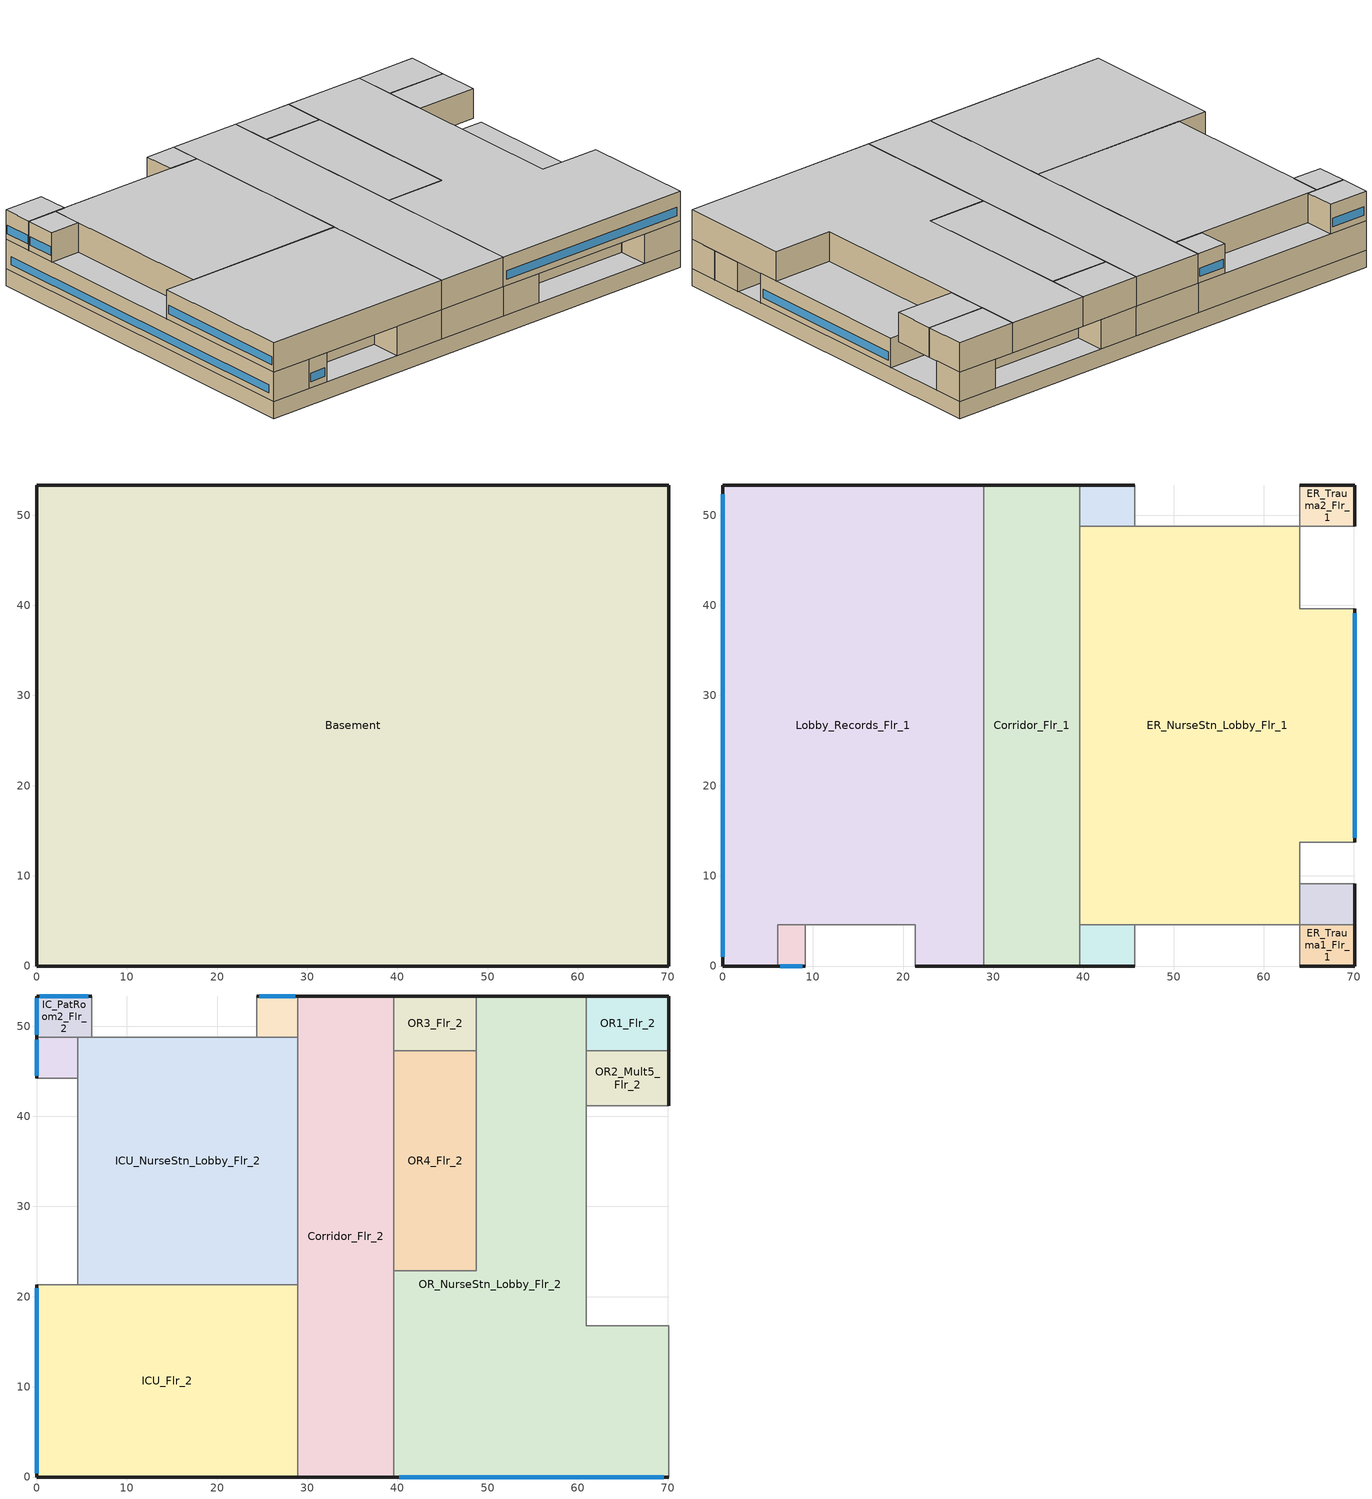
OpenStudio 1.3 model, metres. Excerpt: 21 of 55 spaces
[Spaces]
Basement
 floor ground (ext-slab): 70.1,53.34 70.1,0 0,0 0,53.34 z-2.44
 wall ground (Underground Wall Non-res): 0,53.34 0,0 70.1,0 70.1,53.34 0,53.34 z-2.44:0
 ceiling adiabatic (INT-FLOOR-UNDERSIDE): 70.1,0 70.1,53.34 0,53.34 0,0 z0
ER_Trauma1_Flr_1
 floor adiabatic (INT-FLOOR-TOPSIDE): 70.1,4.57 70.1,0 64.01,0 64.01,4.57 z0
 wall outside (Mass Non-res Ext Wall): 64.01,0 70.1,0 70.1,4.57 z0:4.27
 wall adiabatic (int-walls): 70.1,4.57 64.01,4.57 64.01,0 z0:4.27
 ceiling adiabatic (INT-FLOOR-UNDERSIDE): 70.1,0 70.1,4.57 64.01,4.57 64.01,0 z4.27
ER_Exam3_Mult4_Flr_1
 floor adiabatic (INT-FLOOR-TOPSIDE): 70.1,9.14 70.1,4.57 64.01,4.57 64.01,9.14 z0
 wall outside (Mass Non-res Ext Wall): 70.1,4.57 70.1,9.14 z0:4.27
 wall adiabatic (int-walls): 70.1,9.14 64.01,9.14 64.01,4.57 70.1,4.57 z0:4.27
 ceiling adiabatic (INT-FLOOR-UNDERSIDE): 70.1,4.57 70.1,9.14 64.01,9.14 64.01,4.57 z4.27
ER_Trauma2_Flr_1
 floor adiabatic (INT-FLOOR-TOPSIDE): 70.1,53.34 70.1,48.77 64.01,48.77 64.01,53.34 z0
 wall outside (Mass Non-res Ext Wall): 70.1,48.77 70.1,53.34 64.01,53.34 z0:4.27
 wall adiabatic (int-walls): 64.01,53.34 64.01,48.77 70.1,48.77 z0:4.27
 ceiling adiabatic (INT-FLOOR-UNDERSIDE): 70.1,48.77 70.1,53.34 64.01,53.34 64.01,48.77 z4.27
Corridor_Flr_1
 floor adiabatic (INT-FLOOR-TOPSIDE): 39.62,53.34 39.62,0 28.96,0 28.96,53.34 z0
 wall outside (Mass Non-res Ext Wall): 28.96,0 39.62,0 / 39.62,53.34 28.96,53.34 z0:4.27
 wall to Lobby_Records_Flr_1 (AIR-WALL): 28.96,53.34 28.96,15.24 z0:4.27
 wall to Lobby_Records_Flr_1 (int-walls): 28.96,15.24 28.96,0 z0:4.27
 wall adiabatic (int-walls): 39.62,0 39.62,53.34 z0:4.27
 ceiling adiabatic (INT-FLOOR-UNDERSIDE): 39.62,0 39.62,53.34 28.96,53.34 28.96,0 z4.27
ER_Triage_Mult4_Flr_1
 floor adiabatic (INT-FLOOR-TOPSIDE): 45.72,53.34 45.72,48.77 39.62,48.77 39.62,53.34 z0
 wall outside (Mass Non-res Ext Wall): 45.72,53.34 39.62,53.34 z0:4.27
 wall adiabatic (int-walls): 39.62,53.34 39.62,48.77 45.72,48.77 45.72,53.34 z0:4.27
 ceiling adiabatic (INT-FLOOR-UNDERSIDE): 45.72,48.77 45.72,53.34 39.62,53.34 39.62,48.77 z4.27
Office1_Mult4_Flr_1
 floor adiabatic (INT-FLOOR-TOPSIDE): 9.14,4.57 9.14,0 6.1,0 6.1,4.57 z0
 wall outside (Mass Non-res Ext Wall): 6.1,0 9.14,0 z0:4.27
 wall adiabatic (int-walls): 9.14,0 9.14,4.57 6.1,4.57 6.1,0 z0:4.27
 window (Window Non-res Fixed): 6.41,0 8.84,0 z0.91:2.13
 ceiling adiabatic (INT-FLOOR-UNDERSIDE): 9.14,0 9.14,4.57 6.1,4.57 6.1,0 z4.27
Lobby_Records_Flr_1
 floor adiabatic (INT-FLOOR-TOPSIDE): 28.96,53.34 28.96,0 21.34,0 21.34,4.57 6.1,4.57 6.1,0 0,0 0,53.34 z0
 wall outside (Mass Non-res Ext Wall): 21.34,0 28.96,0 / 28.96,53.34 0,53.34 0,0 6.1,0 z0:4.27
 wall adiabatic (int-walls): 6.1,0 6.1,4.57 21.34,4.57 21.34,0 z0:4.27
 window (Window Non-res Fixed): 0,52.34 0,1 z0.91:2.13
 ceiling adiabatic (INT-FLOOR-UNDERSIDE): 28.96,0 28.96,53.34 0,53.34 0,0 6.1,0 6.1,4.57 21.34,4.57 21.34,0 z4.27
ER_NurseStn_Lobby_Flr_1
 floor adiabatic (INT-FLOOR-TOPSIDE): 64.01,48.77 64.01,39.62 70.1,39.62 70.1,13.72 64.01,13.72 64.01,4.57 39.62,4.57 39.62,48.77 z0
 wall outside (Mass Non-res Ext Wall): 70.1,13.72 70.1,39.62 z0:4.27
 wall adiabatic (int-walls): 70.1,39.62 64.01,39.62 64.01,48.77 39.62,48.77 39.62,4.57 64.01,4.57 64.01,13.72 70.1,13.72 z0:4.27
 window (Window Non-res Fixed): 70.1,14.2 70.1,39.14 z0.91:2.13
 ceiling adiabatic (INT-FLOOR-UNDERSIDE): 64.01,4.57 64.01,13.72 70.1,13.72 70.1,39.62 64.01,39.62 64.01,48.77 39.62,48.77 39.62,4.57 z4.27
ER_Exam1_Mult4_Flr_1
 floor adiabatic (INT-FLOOR-TOPSIDE): 45.72,4.57 45.72,0 39.62,0 39.62,4.57 z0
 wall outside (Mass Non-res Ext Wall): 39.62,0 45.72,0 z0:4.27
 wall adiabatic (int-walls): 45.72,0 45.72,4.57 39.62,4.57 39.62,0 z0:4.27
 ceiling adiabatic (INT-FLOOR-UNDERSIDE): 45.72,0 45.72,4.57 39.62,4.57 39.62,0 z4.27
OR3_Flr_2
 floor adiabatic (INT-FLOOR-TOPSIDE): 48.77,53.34 48.77,47.24 39.62,47.24 39.62,53.34 z4.27
 wall outside (Mass Non-res Ext Wall): 48.77,53.34 39.62,53.34 z4.27:8.54
 wall adiabatic (int-walls): 39.62,53.34 39.62,47.24 48.77,47.24 48.77,53.34 z4.27:8.54
 ceiling adiabatic (INT-FLOOR-UNDERSIDE): 48.77,47.24 48.77,53.34 39.62,53.34 39.62,47.24 z8.54
OR4_Flr_2
 floor adiabatic (INT-FLOOR-TOPSIDE): 48.77,47.24 48.77,22.86 39.62,22.86 39.62,47.24 z4.27
 wall adiabatic (int-walls): 48.77,22.86 48.77,47.24 39.62,47.24 39.62,22.86 48.77,22.86 z4.27:8.54
 ceiling adiabatic (INT-FLOOR-UNDERSIDE): 48.77,22.86 48.77,47.24 39.62,47.24 39.62,22.86 z8.54
IC_PatRoom2_Flr_2
 floor adiabatic (INT-FLOOR-TOPSIDE): 6.1,53.34 6.1,48.77 0,48.77 0,53.34 z4.27
 wall outside (Mass Non-res Ext Wall): 6.1,53.34 0,53.34 0,48.77 z4.27:8.54
 wall adiabatic (int-walls): 0,48.77 6.1,48.77 6.1,53.34 z4.27:8.54
 window (Window Non-res Fixed): 0,53.07 0,49.04 / 5.73,53.34 0.37,53.34 z5.18:6.4
 ceiling adiabatic (INT-FLOOR-UNDERSIDE): 6.1,48.77 6.1,53.34 0,53.34 0,48.77 z8.54
IC_PatRoom1_Mult5_Flr_2
 floor adiabatic (INT-FLOOR-TOPSIDE): 28.96,53.34 28.96,48.77 24.38,48.77 24.38,53.34 z4.27
 wall outside (Mass Non-res Ext Wall): 28.96,53.34 24.38,53.34 z4.27:8.54
 wall adiabatic (int-walls): 24.38,53.34 24.38,48.77 28.96,48.77 28.96,53.34 z4.27:8.54
 window (Window Non-res Fixed): 28.68,53.34 24.66,53.34 z5.18:6.4
 ceiling adiabatic (INT-FLOOR-UNDERSIDE): 28.96,48.77 28.96,53.34 24.38,53.34 24.38,48.77 z8.54
OR_NurseStn_Lobby_Flr_2
 floor adiabatic (INT-FLOOR-TOPSIDE): 60.96,53.34 60.96,16.76 70.1,16.76 70.1,0 39.62,0 39.62,22.86 48.77,22.86 48.77,53.34 z4.27
 wall outside (Mass Non-res Ext Wall): 39.62,0 70.1,0 / 60.96,53.34 48.77,53.34 z4.27:8.54
 wall adiabatic (int-walls): 48.77,53.34 48.77,22.86 39.62,22.86 39.62,0 / 70.1,0 70.1,16.76 60.96,16.76 60.96,53.34 z4.27:8.54
 window (Window Non-res Fixed): 40.2,0 69.53,0 z5.18:6.4
 ceiling adiabatic (INT-FLOOR-UNDERSIDE): 70.1,0 70.1,16.76 60.96,16.76 60.96,53.34 48.77,53.34 48.77,22.86 39.62,22.86 39.62,0 z8.54
ICU_NurseStn_Lobby_Flr_2
 floor adiabatic (INT-FLOOR-TOPSIDE): 28.96,48.77 28.96,21.34 4.57,21.34 4.57,48.77 z4.27
 wall adiabatic (int-walls): 28.96,48.77 4.57,48.77 4.57,21.34 28.96,21.34 28.96,48.77 z4.27:8.54
 ceiling adiabatic (INT-FLOOR-UNDERSIDE): 28.96,21.34 28.96,48.77 4.57,48.77 4.57,21.34 z8.54
Corridor_Flr_2
 floor adiabatic (INT-FLOOR-TOPSIDE): 39.62,53.34 39.62,0 28.96,0 28.96,53.34 z4.27
 wall outside (Mass Non-res Ext Wall): 28.96,0 39.62,0 / 39.62,53.34 28.96,53.34 z4.27:8.54
 wall adiabatic (int-walls): 39.62,0 39.62,53.34 / 28.96,53.34 28.96,0 z4.27:8.54
 ceiling adiabatic (INT-FLOOR-UNDERSIDE): 39.62,0 39.62,53.34 28.96,53.34 28.96,0 z8.54
IC_PatRoom3_Mult6_Flr_2
 floor adiabatic (INT-FLOOR-TOPSIDE): 4.57,48.77 4.57,44.2 0,44.2 0,48.77 z4.27
 wall outside (Mass Non-res Ext Wall): 0,48.77 0,44.2 z4.27:8.54
 wall adiabatic (int-walls): 0,44.2 4.57,44.2 4.57,48.77 0,48.77 z4.27:8.54
 window (Window Non-res Fixed): 0,48.49 0,44.47 z5.18:6.4
 ceiling adiabatic (INT-FLOOR-UNDERSIDE): 4.57,44.2 4.57,48.77 0,48.77 0,44.2 z8.54
ICU_Flr_2
 floor adiabatic (INT-FLOOR-TOPSIDE): 28.96,21.34 28.96,0 0,0 0,21.34 z4.27
 wall outside (Mass Non-res Ext Wall): 0,21.34 0,0 28.96,0 z4.27:8.54
 wall adiabatic (int-walls): 28.96,0 28.96,21.34 0,21.34 z4.27:8.54
 window (Window Non-res Fixed): 0,20.94 0,0.4 z5.18:6.4
 ceiling adiabatic (INT-FLOOR-UNDERSIDE): 28.96,0 28.96,21.34 0,21.34 0,0 z8.54
OR1_Flr_2
 floor adiabatic (INT-FLOOR-TOPSIDE): 70.1,53.34 70.1,47.24 60.96,47.24 60.96,53.34 z4.27
 wall outside (Mass Non-res Ext Wall): 70.1,47.24 70.1,53.34 60.96,53.34 z4.27:8.54
 wall adiabatic (int-walls): 60.96,53.34 60.96,47.24 70.1,47.24 z4.27:8.54
 ceiling adiabatic (INT-FLOOR-UNDERSIDE): 70.1,47.24 70.1,53.34 60.96,53.34 60.96,47.24 z8.54
OR2_Mult5_Flr_2
 floor adiabatic (INT-FLOOR-TOPSIDE): 70.1,47.24 70.1,41.15 60.96,41.15 60.96,47.24 z4.27
 wall outside (Mass Non-res Ext Wall): 70.1,41.15 70.1,47.24 z4.27:8.54
 wall adiabatic (int-walls): 70.1,47.24 60.96,47.24 60.96,41.15 70.1,41.15 z4.27:8.54
 ceiling adiabatic (INT-FLOOR-UNDERSIDE): 70.1,41.15 70.1,47.24 60.96,47.24 60.96,41.15 z8.54
[Site]
USA IL-CHICAGO-OHARE: Latitude {deg}=41.77; Longitude {deg}=-87.75; Time Zone {hr}=-6; Elevation {m}=190; Terrain=City
[SizingPeriod:DesignDay] Barometric Pressure {Pa}=99063; Rain Indicator=0; Snow Indicator=0; Day of Month=21; Daylight Saving Time Indicator=0; Humidity Indicating Type=Wetbulb; Solar Model Indicator=ASHRAEClearSky
Name | Maximum Dry-Bulb Temperature {C} | Daily Dry-Bulb Temperature Range {deltaC} | Humidity Indicating Conditions at Maximum Dry-Bulb {BasedOnField A3} | Wind Speed {m/s} | Wind Direction {deg} | Sky Clearness | Month | Day Type
CHICAGO Ann Htg 99.6% Condns DB | -20.6 | 0 | -20.6 | 4.9 | 270 | 0 | 1 | WinterDesignDay
CHICAGO Ann Clg .4% Condns WB=>MDB | 31.2 | 10.7 | 25.5 | 5.3 | 230 | 1 | 7 | SummerDesignDay
[Building]
Ref Bldg Hospital New2004_v1.3_5.0: North Axis {deg}=0
[Construction]
int-walls: 1/2IN Gypsum, 1/2IN Gypsum
Mass Non-res Ext Wall: 1IN Stucco, 8IN CONCRETE HW, Mass NonRes Wall Insulation, 1/2IN Gypsum
InteriorFurnishings: Std Wood 6inch
INT-FLOOR-UNDERSIDE: CP02 CARPET PAD, MAT-CC05 4 HW CONCRETE
AIR-WALL: MAT-AIR-WALL
INT-FLOOR-TOPSIDE: MAT-CC05 4 HW CONCRETE, CP02 CARPET PAD
Window Non-res Fixed: NonRes Fixed Assembly Window
Underground Wall Non-res: 8IN CONCRETE HW, UGWall NonRes Insulation
ext-slab: HW CONCRETE
[Material] Thermal Absorptance=0.9
Name | Roughness | Thickness {m} | Conductivity {W/m-K} | Density {kg/m3} | Specific Heat {J/kg-K} | Solar Absorptance | Visible Absorptance
1/2IN Gypsum | Smooth | 0.0127 | 0.16 | 784.9 | 830 | 0.92 | 0.92
1IN Stucco | Smooth | 0.0253 | 0.6918 | 1858 | 837 | 0.92 | 0.92
8IN CONCRETE HW | Rough | 0.2032 | 1.311 | 2240 | 836.8 | 0.7 | 0.7
Mass NonRes Wall Insulation | MediumRough | 0.0495495 | 0.049 | 265 | 836.8 | 0.7 | 0.7
Std Wood 6inch | MediumSmooth | 0.15 | 0.12 | 540 | 1210 | 0.7 | 0.7
MAT-CC05 4 HW CONCRETE; HW CONCRETE | Rough | 0.1016 | 1.311 | 2240 | 836.8 | 0.7 | 0.7
UGWall NonRes Insulation | MediumRough | 0.0001 | 0.049 | 265 | 836.8 | 0.7 | 0.7
[Material:NoMass] Thermal Absorptance=0.9; Solar Absorptance=0.7
Name | Roughness | Thermal Resistance {m2-K/W} | Visible Absorptance
CP02 CARPET PAD | VeryRough | 0.2165 | 0.8
MAT-AIR-WALL | Rough | 0.207949
[WindowMaterial:SimpleGlazingSystem]
NonRes Fixed Assembly Window: U-Factor {W/m2-K}=3.23646; Solar Heat Gain Coefficient=0.39
[ThermalZone] Use Ideal Air Loads=No
Name | Multiplier | Thermostat
Corridor_Flr_2 Thermal Zone | 1 | ThermostatSetpoint:DualSetpoint #2
OR3_Flr_2 Thermal Zone | 1 | ThermostatSetpoint:DualSetpoint #4
OR2_Mult5_Flr_2 Thermal Zone | 5 | ThermostatSetpoint:DualSetpoint #8
OR4_Flr_2 Thermal Zone | 1 | ThermostatSetpoint:DualSetpoint #9
IC_PatRoom2_Flr_2 Thermal Zone | 1 | ThermostatSetpoint:DualSetpoint #11
Lobby_Records_Flr_1 Thermal Zone | 1 | ThermostatSetpoint:DualSetpoint #12
Office1_Mult4_Flr_1 Thermal Zone | 4 | ThermostatSetpoint:DualSetpoint #13
IC_PatRoom1_Mult5_Flr_2 Thermal Zone | 5 | ThermostatSetpoint:DualSetpoint #19
ER_Trauma1_Flr_1 Thermal Zone | 1 | ThermostatSetpoint:DualSetpoint #23
ER_Exam3_Mult4_Flr_1 Thermal Zone | 4 | ThermostatSetpoint:DualSetpoint #24
OR_NurseStn_Lobby_Flr_2 Thermal Zone | 1 | ThermostatSetpoint:DualSetpoint #26
ER_Trauma2_Flr_1 Thermal Zone | 1 | ThermostatSetpoint:DualSetpoint #33
Corridor_Flr_1 Thermal Zone | 1 | ThermostatSetpoint:DualSetpoint #34
ICU_NurseStn_Lobby_Flr_2 Thermal Zone | 1 | ThermostatSetpoint:DualSetpoint #38
ER_Triage_Mult4_Flr_1 Thermal Zone | 4 | ThermostatSetpoint:DualSetpoint #39
IC_PatRoom3_Mult6_Flr_2 Thermal Zone | 6 | ThermostatSetpoint:DualSetpoint #40
Basement Thermal Zone | 1 | ThermostatSetpoint:DualSetpoint #41
ER_NurseStn_Lobby_Flr_1 Thermal Zone | 1 | ThermostatSetpoint:DualSetpoint #47
ICU_Flr_2 Thermal Zone | 1 | ThermostatSetpoint:DualSetpoint #52
ER_Exam1_Mult4_Flr_1 Thermal Zone | 4 | ThermostatSetpoint:DualSetpoint #35
OR1_Flr_2 Thermal Zone | 1 | ThermostatSetpoint:DualSetpoint #55
[Sizing:Zone] Zone Cooling Design Supply Air Temperature {C}=14; Zone Heating Design Supply Air Temperature {C}=40; Zone Cooling Design Supply Air Humidity Ratio {kg-H2O/kg-air}=0.0085; Zone Heating Design Supply Air Humidity Ratio {kg-H2O/kg-air}=0.008; Cooling Design Air Flow Method=DesignDay; Heating Design Air Flow Method=DesignDay
PatRoom2_Flr_4 Thermal Zone; Corridor_Flr_2 Thermal Zone; PatRoom7_Mult10_Flr_3 Thermal Zone; OR3_Flr_2 Thermal Zone; Corridor_SE_Flr_4 Thermal Zone; PatRoom8_Flr_4 Thermal Zone; PatRoom1_Mult10_Flr_4 Thermal Zone; OR2_Mult5_Flr_2 Thermal Zone; OR4_Flr_2 Thermal Zone; NurseStn_Lobby_Flr_5 Thermal Zone; IC_PatRoom2_Flr_2 Thermal Zone; Lobby_Records_Flr_1 Thermal Zone; Office1_Mult4_Flr_1 Thermal Zone; NurseStn_Lobby_Flr_4 Thermal Zone; PatRoom4_Flr_3 Thermal Zone; Office1_Flr_5 Thermal Zone; Lab_Flr_4 Thermal Zone; Corridor_NW_Flr_3 Thermal Zone; IC_PatRoom1_Mult5_Flr_2 Thermal Zone; PhysTherapy_Flr_3 Thermal Zone; Corridor_NW_Flr_4 Thermal Zone; PatRoom3_Mult10_Flr_4 Thermal Zone; ER_Trauma1_Flr_1 Thermal Zone; ER_Exam3_Mult4_Flr_1 Thermal Zone; Kitchen_Flr_5 Thermal Zone; OR_NurseStn_Lobby_Flr_2 Thermal Zone; Office3_Flr_5 Thermal Zone; PatRoom5_Mult10_Flr_4 Thermal Zone; PatRoom7_Mult10_Flr_4 Thermal Zone; NurseStn_Lobby_Flr_3 Thermal Zone; Corridor_Flr_5 Thermal Zone; Dining_Flr_5 Thermal Zone; ER_Trauma2_Flr_1 Thermal Zone; Corridor_Flr_1 Thermal Zone; PatRoom2_Flr_3 Thermal Zone; ICU_NurseStn_Lobby_Flr_2 Thermal Zone; ER_Triage_Mult4_Flr_1 Thermal Zone; IC_PatRoom3_Mult6_Flr_2 Thermal Zone; Basement Thermal Zone; Corridor_SE_Flr_3 Thermal Zone; PatRoom3_Mult10_Flr_3 Thermal Zone; PatRoom6_Flr_4 Thermal Zone; PatRoom5_Mult10_Flr_3 Thermal Zone; Office4_Mult6_Flr_5 Thermal Zone; Lab_Flr_3 Thermal Zone; ER_NurseStn_Lobby_Flr_1 Thermal Zone; PatRoom4_Flr_4 Thermal Zone; PatRoom8_Flr_3 Thermal Zone; PatRoom1_Mult10_Flr_3 Thermal Zone; PatRoom6_Flr_3 Thermal Zone; ICU_Flr_2 Thermal Zone; Radiology_Flr_4 Thermal Zone; Office2_Mult5_Flr_5 Thermal Zone; ER_Exam1_Mult4_Flr_1 Thermal Zone; OR1_Flr_2 Thermal Zone
[Space] Part of Total Floor Area=Yes
Name | Thermal Zone
Corridor_Flr_2 | Corridor_Flr_2 Thermal Zone
OR3_Flr_2 | OR3_Flr_2 Thermal Zone
OR2_Mult5_Flr_2 | OR2_Mult5_Flr_2 Thermal Zone
OR4_Flr_2 | OR4_Flr_2 Thermal Zone
IC_PatRoom2_Flr_2 | IC_PatRoom2_Flr_2 Thermal Zone
Lobby_Records_Flr_1 | Lobby_Records_Flr_1 Thermal Zone
Office1_Mult4_Flr_1 | Office1_Mult4_Flr_1 Thermal Zone
IC_PatRoom1_Mult5_Flr_2 | IC_PatRoom1_Mult5_Flr_2 Thermal Zone
ER_Trauma1_Flr_1 | ER_Trauma1_Flr_1 Thermal Zone
ER_Exam3_Mult4_Flr_1 | ER_Exam3_Mult4_Flr_1 Thermal Zone
OR_NurseStn_Lobby_Flr_2 | OR_NurseStn_Lobby_Flr_2 Thermal Zone
ER_Trauma2_Flr_1 | ER_Trauma2_Flr_1 Thermal Zone
Corridor_Flr_1 | Corridor_Flr_1 Thermal Zone
ICU_NurseStn_Lobby_Flr_2 | ICU_NurseStn_Lobby_Flr_2 Thermal Zone
ER_Triage_Mult4_Flr_1 | ER_Triage_Mult4_Flr_1 Thermal Zone
IC_PatRoom3_Mult6_Flr_2 | IC_PatRoom3_Mult6_Flr_2 Thermal Zone
Basement | Basement Thermal Zone
ER_NurseStn_Lobby_Flr_1 | ER_NurseStn_Lobby_Flr_1 Thermal Zone
ICU_Flr_2 | ICU_Flr_2 Thermal Zone
ER_Exam1_Mult4_Flr_1 | ER_Exam1_Mult4_Flr_1 Thermal Zone
OR1_Flr_2 | OR1_Flr_2 Thermal Zone
[ThermostatSetpoint:DualSetpoint]
Name | Heating Setpoint Temperature Schedule | Cooling Setpoint Temperature Schedule
ThermostatSetpoint:DualSetpoint #2; ThermostatSetpoint:DualSetpoint #12; ThermostatSetpoint:DualSetpoint #13; ThermostatSetpoint:DualSetpoint #26; ThermostatSetpoint:DualSetpoint #34; ThermostatSetpoint:DualSetpoint #38; ThermostatSetpoint:DualSetpoint #41; ThermostatSetpoint:DualSetpoint #47 | ADMIN_HTGSETP_SCH | ADMIN_CLGSETP_SCH
ThermostatSetpoint:DualSetpoint #4; ThermostatSetpoint:DualSetpoint #8; ThermostatSetpoint:DualSetpoint #9; ThermostatSetpoint:DualSetpoint #55 | OR_HTGSETP_SCH | OR_CLGSETP_SCH
ThermostatSetpoint:DualSetpoint #11; ThermostatSetpoint:DualSetpoint #19; ThermostatSetpoint:DualSetpoint #23; ThermostatSetpoint:DualSetpoint #24; ThermostatSetpoint:DualSetpoint #33; ThermostatSetpoint:DualSetpoint #35; ThermostatSetpoint:DualSetpoint #39; ThermostatSetpoint:DualSetpoint #40; ThermostatSetpoint:DualSetpoint #52 | CRITICAL_HTGSETP_SCH | CRITICAL_CLGSETP_SCH
[SpaceInfiltration:DesignFlowRate] Schedule=INFIL_QUARTER_ON_SCH; Design Flow Rate Calculation Method=Flow/ExteriorWallArea; Flow per Exterior Surface Area {m3/s-m2}=0.000302; Constant Term Coefficient=1; Temperature Term Coefficient=0; Velocity Term Coefficient=0; Velocity Squared Term Coefficient=0
Name | Space or SpaceType
Corridor_Flr_2_Infiltration | Corridor_Flr_2
OR2_Mult5_Flr_2_Infiltration | OR2_Mult5_Flr_2
Lobby_Records_Flr_1_Infiltration | Lobby_Records_Flr_1
ER_Exam3_Mult4_Flr_1_Infiltration | ER_Exam3_Mult4_Flr_1
ER_NurseStn_Lobby_Flr_1_Infiltration | ER_NurseStn_Lobby_Flr_1
ICU_Flr_2_Infiltration | ICU_Flr_2
Corridor_Flr_1_Infiltration | Corridor_Flr_1
OR3_Flr_2_Infiltration | OR3_Flr_2
IC_PatRoom1_Mult5_Flr_2_Infiltration | IC_PatRoom1_Mult5_Flr_2
ER_Exam1_Mult4_Flr_1_Infiltration | ER_Exam1_Mult4_Flr_1
IC_PatRoom2_Flr_2_Infiltration | IC_PatRoom2_Flr_2
OR_NurseStn_Lobby_Flr_2_Infiltration | OR_NurseStn_Lobby_Flr_2
Office1_Mult4_Flr_1_Infiltration | Office1_Mult4_Flr_1
ER_Trauma2_Flr_1_Infiltration | ER_Trauma2_Flr_1
ER_Trauma1_Flr_1_Infiltration | ER_Trauma1_Flr_1
IC_PatRoom3_Mult6_Flr_2_Infiltration | IC_PatRoom3_Mult6_Flr_2
OR1_Flr_2_Infiltration | OR1_Flr_2
ER_Triage_Mult4_Flr_1_Infiltration | ER_Triage_Mult4_Flr_1
[Lights:Definition] Design Level Calculation Method=Watts/Area; Fraction Radiant=0.7; Fraction Visible=0.2; Return Air Fraction=0; Return Air Fraction Calculated from Plenum Temperature=No
Name | Watts per Space Floor Area {W/m2}
Lobby_Records_Flr_1_Lights Definition | 15.82
Office1_Mult4_Flr_1_Lights Definition; Basement_Lights Definition | 11.84
IC_PatRoom2_Flr_2_Lights Definition; IC_PatRoom3_Mult6_Flr_2_Lights Definition; ICU_Flr_2_Lights Definition; IC_PatRoom1_Mult5_Flr_2_Lights Definition | 8.61
ICU_NurseStn_Lobby_Flr_2_Lights Definition; ER_NurseStn_Lobby_Flr_1_Lights Definition | 12.05
ER_Triage_Mult4_Flr_1_Lights Definition; ER_Exam1_Mult4_Flr_1_Lights Definition; ER_Trauma2_Flr_1_Lights Definition; ER_Exam3_Mult4_Flr_1_Lights Definition; ER_Trauma1_Flr_1_Lights Definition | 29.05
OR_NurseStn_Lobby_Flr_2_Lights Definition | 12.7
Corridor_Flr_1_Lights Definition; Corridor_Flr_2_Lights Definition | 10.76
OR4_Flr_2_Lights Definition; OR1_Flr_2_Lights Definition; OR2_Mult5_Flr_2_Lights Definition; OR3_Flr_2_Lights Definition | 23.67
[Lights] Fraction Replaceable=1
Name | Lights Definition | Space or SpaceType | Schedule
Lobby_Records_Flr_1_Lights | Lobby_Records_Flr_1_Lights Definition | Lobby_Records_Flr_1 | ADMIN_LIGHT_SCH
Office1_Mult4_Flr_1_Lights | Office1_Mult4_Flr_1_Lights Definition | Office1_Mult4_Flr_1 | ADMIN_LIGHT_SCH
IC_PatRoom2_Flr_2_Lights | IC_PatRoom2_Flr_2_Lights Definition | IC_PatRoom2_Flr_2 | CRITICAL_LIGHT_SCH
ICU_NurseStn_Lobby_Flr_2_Lights | ICU_NurseStn_Lobby_Flr_2_Lights Definition | ICU_NurseStn_Lobby_Flr_2 | ADMIN_LIGHT_SCH
IC_PatRoom3_Mult6_Flr_2_Lights | IC_PatRoom3_Mult6_Flr_2_Lights Definition | IC_PatRoom3_Mult6_Flr_2 | CRITICAL_LIGHT_SCH
ER_NurseStn_Lobby_Flr_1_Lights | ER_NurseStn_Lobby_Flr_1_Lights Definition | ER_NurseStn_Lobby_Flr_1 | ADMIN_LIGHT_SCH
ER_Triage_Mult4_Flr_1_Lights | ER_Triage_Mult4_Flr_1_Lights Definition | ER_Triage_Mult4_Flr_1 | CRITICAL_LIGHT_SCH
Basement_Lights | Basement_Lights Definition | Basement | ADMIN_LIGHT_SCH
ER_Exam1_Mult4_Flr_1_Lights | ER_Exam1_Mult4_Flr_1_Lights Definition | ER_Exam1_Mult4_Flr_1 | CRITICAL_LIGHT_SCH
OR_NurseStn_Lobby_Flr_2_Lights | OR_NurseStn_Lobby_Flr_2_Lights Definition | OR_NurseStn_Lobby_Flr_2 | ADMIN_LIGHT_SCH
ER_Trauma2_Flr_1_Lights | ER_Trauma2_Flr_1_Lights Definition | ER_Trauma2_Flr_1 | CRITICAL_LIGHT_SCH
Corridor_Flr_1_Lights | Corridor_Flr_1_Lights Definition | Corridor_Flr_1 | ADMIN_LIGHT_SCH
Corridor_Flr_2_Lights | Corridor_Flr_2_Lights Definition | Corridor_Flr_2 | ADMIN_LIGHT_SCH
ER_Exam3_Mult4_Flr_1_Lights | ER_Exam3_Mult4_Flr_1_Lights Definition | ER_Exam3_Mult4_Flr_1 | CRITICAL_LIGHT_SCH
OR4_Flr_2_Lights | OR4_Flr_2_Lights Definition | OR4_Flr_2 | CRITICAL_LIGHT_SCH
ICU_Flr_2_Lights | ICU_Flr_2_Lights Definition | ICU_Flr_2 | CRITICAL_LIGHT_SCH
OR1_Flr_2_Lights | OR1_Flr_2_Lights Definition | OR1_Flr_2 | CRITICAL_LIGHT_SCH
OR2_Mult5_Flr_2_Lights | OR2_Mult5_Flr_2_Lights Definition | OR2_Mult5_Flr_2 | CRITICAL_LIGHT_SCH
ER_Trauma1_Flr_1_Lights | ER_Trauma1_Flr_1_Lights Definition | ER_Trauma1_Flr_1 | CRITICAL_LIGHT_SCH
OR3_Flr_2_Lights | OR3_Flr_2_Lights Definition | OR3_Flr_2 | CRITICAL_LIGHT_SCH
IC_PatRoom1_Mult5_Flr_2_Lights | IC_PatRoom1_Mult5_Flr_2_Lights Definition | IC_PatRoom1_Mult5_Flr_2 | CRITICAL_LIGHT_SCH
[InternalMass:Definition] Construction=InteriorFurnishings; Design Level Calculation Method=SurfaceArea
Name | Surface Area {m2}
Corridor_Flr_2 Internal Mass Definition; Corridor_Flr_1 Internal Mass Definition | 1138.06
ER_Trauma2_Flr_1 Internal Mass Definition; ER_Exam1_Mult4_Flr_1 Internal Mass Definition; IC_PatRoom2_Flr_2 Internal Mass Definition; ER_Exam3_Mult4_Flr_1 Internal Mass Definition; ER_Trauma1_Flr_1 Internal Mass Definition; ER_Triage_Mult4_Flr_1 Internal Mass Definition | 55.7418
ICU_NurseStn_Lobby_Flr_2 Internal Mass Definition | 1337.54
Office1_Mult4_Flr_1 Internal Mass Definition | 27.8709
OR1_Flr_2 Internal Mass Definition; OR2_Mult5_Flr_2 Internal Mass Definition; OR3_Flr_2 Internal Mass Definition | 111.4836
ICU_Flr_2 Internal Mass Definition | 1235.93
OR4_Flr_2 Internal Mass Definition | 445.9346
Lobby_Records_Flr_1 Internal Mass Definition | 2949.62
OR_NurseStn_Lobby_Flr_2 Internal Mass Definition | 2025.29
IC_PatRoom1_Mult5_Flr_2 Internal Mass Definition; IC_PatRoom3_Mult6_Flr_2 Internal Mass Definition | 41.8064
Basement Internal Mass Definition | 7478.69
ER_NurseStn_Lobby_Flr_1 Internal Mass Definition | 2471.22
[InternalMass]
Name | Internal Mass Definition | Space or SpaceType
Corridor_Flr_2 Internal Mass | Corridor_Flr_2 Internal Mass Definition | Corridor_Flr_2
ER_Trauma2_Flr_1 Internal Mass | ER_Trauma2_Flr_1 Internal Mass Definition | ER_Trauma2_Flr_1
ICU_NurseStn_Lobby_Flr_2 Internal Mass | ICU_NurseStn_Lobby_Flr_2 Internal Mass Definition | ICU_NurseStn_Lobby_Flr_2
Office1_Mult4_Flr_1 Internal Mass | Office1_Mult4_Flr_1 Internal Mass Definition | Office1_Mult4_Flr_1
OR1_Flr_2 Internal Mass | OR1_Flr_2 Internal Mass Definition | OR1_Flr_2
ICU_Flr_2 Internal Mass | ICU_Flr_2 Internal Mass Definition | ICU_Flr_2
ER_Exam1_Mult4_Flr_1 Internal Mass | ER_Exam1_Mult4_Flr_1 Internal Mass Definition | ER_Exam1_Mult4_Flr_1
OR2_Mult5_Flr_2 Internal Mass | OR2_Mult5_Flr_2 Internal Mass Definition | OR2_Mult5_Flr_2
OR4_Flr_2 Internal Mass | OR4_Flr_2 Internal Mass Definition | OR4_Flr_2
IC_PatRoom2_Flr_2 Internal Mass | IC_PatRoom2_Flr_2 Internal Mass Definition | IC_PatRoom2_Flr_2
OR3_Flr_2 Internal Mass | OR3_Flr_2 Internal Mass Definition | OR3_Flr_2
Lobby_Records_Flr_1 Internal Mass | Lobby_Records_Flr_1 Internal Mass Definition | Lobby_Records_Flr_1
OR_NurseStn_Lobby_Flr_2 Internal Mass | OR_NurseStn_Lobby_Flr_2 Internal Mass Definition | OR_NurseStn_Lobby_Flr_2
IC_PatRoom1_Mult5_Flr_2 Internal Mass | IC_PatRoom1_Mult5_Flr_2 Internal Mass Definition | IC_PatRoom1_Mult5_Flr_2
ER_Exam3_Mult4_Flr_1 Internal Mass | ER_Exam3_Mult4_Flr_1 Internal Mass Definition | ER_Exam3_Mult4_Flr_1
Basement Internal Mass | Basement Internal Mass Definition | Basement
Corridor_Flr_1 Internal Mass | Corridor_Flr_1 Internal Mass Definition | Corridor_Flr_1
ER_Trauma1_Flr_1 Internal Mass | ER_Trauma1_Flr_1 Internal Mass Definition | ER_Trauma1_Flr_1
ER_NurseStn_Lobby_Flr_1 Internal Mass | ER_NurseStn_Lobby_Flr_1 Internal Mass Definition | ER_NurseStn_Lobby_Flr_1
IC_PatRoom3_Mult6_Flr_2 Internal Mass | IC_PatRoom3_Mult6_Flr_2 Internal Mass Definition | IC_PatRoom3_Mult6_Flr_2
ER_Triage_Mult4_Flr_1 Internal Mass | ER_Triage_Mult4_Flr_1 Internal Mass Definition | ER_Triage_Mult4_Flr_1
[People:Definition] Number of People Calculation Method=Area/Person; Fraction Radiant=0.3; Enable ASHRAE 55 Comfort Warnings=No; Mean Radiant Temperature Calculation Type=ZoneAveraged; Thermal Comfort Model Type 1=FANGER
Name | Space Floor Area per Person {m2/person}
Office1_Mult4_Flr_1 People Definition | 13.2802
Basement People Definition | 37.1747
ICU_NurseStn_Lobby_Flr_2 People Definition; Lobby_Records_Flr_1 People Definition; OR_NurseStn_Lobby_Flr_2 People Definition; ER_NurseStn_Lobby_Flr_1 People Definition | 69.9301
Corridor_Flr_1 People Definition; Corridor_Flr_2 People Definition | 92.5926
ER_Exam1_Mult4_Flr_1 People Definition; ER_Exam3_Mult4_Flr_1 People Definition; ER_Triage_Mult4_Flr_1 People Definition; ER_Trauma2_Flr_1 People Definition; ER_Trauma1_Flr_1 People Definition | 4.6512
ICU_Flr_2 People Definition; OR4_Flr_2 People Definition; OR2_Mult5_Flr_2 People Definition; IC_PatRoom2_Flr_2 People Definition; IC_PatRoom1_Mult5_Flr_2 People Definition; OR3_Flr_2 People Definition; OR1_Flr_2 People Definition; IC_PatRoom3_Mult6_Flr_2 People Definition | 18.5874
[People] Activity Level Schedule=ACTIVITY_SCH; Work Efficiency Schedule=WORK_EFF_SCH; Clothing Insulation Schedule=CLOTHING_SCH; Air Velocity Schedule=AIR_VELO_SCH
Name | People Definition | Space or SpaceType | Number of People Schedule
Office1_Mult4_Flr_1 People | Office1_Mult4_Flr_1 People Definition | Office1_Mult4_Flr_1 | ADMIN_OCC_SCH
Basement People | Basement People Definition | Basement | ADMIN_OCC_SCH
ICU_NurseStn_Lobby_Flr_2 People | ICU_NurseStn_Lobby_Flr_2 People Definition | ICU_NurseStn_Lobby_Flr_2 | ADMIN_OCC_SCH
Corridor_Flr_1 People | Corridor_Flr_1 People Definition | Corridor_Flr_1 | ADMIN_OCC_SCH
ER_Exam1_Mult4_Flr_1 People | ER_Exam1_Mult4_Flr_1 People Definition | ER_Exam1_Mult4_Flr_1 | CRITICAL_OCC_SCH
ICU_Flr_2 People | ICU_Flr_2 People Definition | ICU_Flr_2 | CRITICAL_OCC_SCH
OR4_Flr_2 People | OR4_Flr_2 People Definition | OR4_Flr_2 | CRITICAL_OCC_SCH
Lobby_Records_Flr_1 People | Lobby_Records_Flr_1 People Definition | Lobby_Records_Flr_1 | ADMIN_OCC_SCH
OR2_Mult5_Flr_2 People | OR2_Mult5_Flr_2 People Definition | OR2_Mult5_Flr_2 | CRITICAL_OCC_SCH
IC_PatRoom2_Flr_2 People | IC_PatRoom2_Flr_2 People Definition | IC_PatRoom2_Flr_2 | CRITICAL_OCC_SCH
ER_Exam3_Mult4_Flr_1 People | ER_Exam3_Mult4_Flr_1 People Definition | ER_Exam3_Mult4_Flr_1 | CRITICAL_OCC_SCH
ER_Triage_Mult4_Flr_1 People | ER_Triage_Mult4_Flr_1 People Definition | ER_Triage_Mult4_Flr_1 | CRITICAL_OCC_SCH
IC_PatRoom1_Mult5_Flr_2 People | IC_PatRoom1_Mult5_Flr_2 People Definition | IC_PatRoom1_Mult5_Flr_2 | CRITICAL_OCC_SCH
OR3_Flr_2 People | OR3_Flr_2 People Definition | OR3_Flr_2 | CRITICAL_OCC_SCH
Corridor_Flr_2 People | Corridor_Flr_2 People Definition | Corridor_Flr_2 | ADMIN_OCC_SCH
OR1_Flr_2 People | OR1_Flr_2 People Definition | OR1_Flr_2 | CRITICAL_OCC_SCH
ER_Trauma2_Flr_1 People | ER_Trauma2_Flr_1 People Definition | ER_Trauma2_Flr_1 | CRITICAL_OCC_SCH
ER_Trauma1_Flr_1 People | ER_Trauma1_Flr_1 People Definition | ER_Trauma1_Flr_1 | CRITICAL_OCC_SCH
IC_PatRoom3_Mult6_Flr_2 People | IC_PatRoom3_Mult6_Flr_2 People Definition | IC_PatRoom3_Mult6_Flr_2 | CRITICAL_OCC_SCH
OR_NurseStn_Lobby_Flr_2 People | OR_NurseStn_Lobby_Flr_2 People Definition | OR_NurseStn_Lobby_Flr_2 | ADMIN_OCC_SCH
ER_NurseStn_Lobby_Flr_1 People | ER_NurseStn_Lobby_Flr_1 People Definition | ER_NurseStn_Lobby_Flr_1 | ADMIN_OCC_SCH
[ElectricEquipment:Definition] Design Level Calculation Method=Watts/Area; Fraction Latent=0; Fraction Radiant=0.5; Fraction Lost=0
Name | Watts per Space Floor Area {W/m2}
ER_Exam1_Mult4_Flr_1_MiscPlug_Equip Definition; ER_Exam3_Mult4_Flr_1_MiscPlug_Equip Definition | 16.04
Lobby_Records_Flr_1_MiscPlug_Equip Definition | 1.08
IC_PatRoom3_Mult6_Flr_2_MiscPlug_Equip Definition; ICU_Flr_2_MiscPlug_Equip Definition; IC_PatRoom2_Flr_2_MiscPlug_Equip Definition; IC_PatRoom1_Mult5_Flr_2_MiscPlug_Equip Definition | 32.28
OR2_Mult5_Flr_2_MiscPlug_Equip Definition; OR3_Flr_2_MiscPlug_Equip Definition; ER_Trauma2_Flr_1_MiscPlug_Equip Definition; OR1_Flr_2_MiscPlug_Equip Definition; OR4_Flr_2_MiscPlug_Equip Definition; ER_Trauma1_Flr_1_MiscPlug_Equip Definition | 43.04
Basement_MiscPlug_Equip Definition | 8.07
ER_Triage_Mult4_Flr_1_MiscPlug_Equip Definition | 29.05
ER_NurseStn_Lobby_Flr_1_MiscPlug_Equip Definition | 14.63
ICU_NurseStn_Lobby_Flr_2_MiscPlug_Equip Definition | 21.52
Office1_Mult4_Flr_1_MiscPlug_Equip Definition | 10.76
OR_NurseStn_Lobby_Flr_2_MiscPlug_Equip Definition | 11.19
[ElectricEquipment]
Name | Electric Equipment Definition | Space or SpaceType | Schedule
ER_Exam1_Mult4_Flr_1_MiscPlug_Equip | ER_Exam1_Mult4_Flr_1_MiscPlug_Equip Definition | ER_Exam1_Mult4_Flr_1 | CRITICAL_EQUIP_SCH
Lobby_Records_Flr_1_MiscPlug_Equip | Lobby_Records_Flr_1_MiscPlug_Equip Definition | Lobby_Records_Flr_1 | ADMIN_EQUIP_SCH
IC_PatRoom3_Mult6_Flr_2_MiscPlug_Equip | IC_PatRoom3_Mult6_Flr_2_MiscPlug_Equip Definition | IC_PatRoom3_Mult6_Flr_2 | CRITICAL_EQUIP_SCH
OR2_Mult5_Flr_2_MiscPlug_Equip | OR2_Mult5_Flr_2_MiscPlug_Equip Definition | OR2_Mult5_Flr_2 | CRITICAL_EQUIP_SCH
ICU_Flr_2_MiscPlug_Equip | ICU_Flr_2_MiscPlug_Equip Definition | ICU_Flr_2 | CRITICAL_EQUIP_SCH
OR3_Flr_2_MiscPlug_Equip | OR3_Flr_2_MiscPlug_Equip Definition | OR3_Flr_2 | CRITICAL_EQUIP_SCH
ER_Exam3_Mult4_Flr_1_MiscPlug_Equip | ER_Exam3_Mult4_Flr_1_MiscPlug_Equip Definition | ER_Exam3_Mult4_Flr_1 | CRITICAL_EQUIP_SCH
Basement_MiscPlug_Equip | Basement_MiscPlug_Equip Definition | Basement | ADMIN_EQUIP_SCH
ER_Triage_Mult4_Flr_1_MiscPlug_Equip | ER_Triage_Mult4_Flr_1_MiscPlug_Equip Definition | ER_Triage_Mult4_Flr_1 | CRITICAL_EQUIP_SCH
ER_NurseStn_Lobby_Flr_1_MiscPlug_Equip | ER_NurseStn_Lobby_Flr_1_MiscPlug_Equip Definition | ER_NurseStn_Lobby_Flr_1 | ADMIN_EQUIP_SCH
ER_Trauma2_Flr_1_MiscPlug_Equip | ER_Trauma2_Flr_1_MiscPlug_Equip Definition | ER_Trauma2_Flr_1 | CRITICAL_EQUIP_SCH
OR1_Flr_2_MiscPlug_Equip | OR1_Flr_2_MiscPlug_Equip Definition | OR1_Flr_2 | CRITICAL_EQUIP_SCH
ICU_NurseStn_Lobby_Flr_2_MiscPlug_Equip | ICU_NurseStn_Lobby_Flr_2_MiscPlug_Equip Definition | ICU_NurseStn_Lobby_Flr_2 | ADMIN_EQUIP_SCH
IC_PatRoom2_Flr_2_MiscPlug_Equip | IC_PatRoom2_Flr_2_MiscPlug_Equip Definition | IC_PatRoom2_Flr_2 | CRITICAL_EQUIP_SCH
Office1_Mult4_Flr_1_MiscPlug_Equip | Office1_Mult4_Flr_1_MiscPlug_Equip Definition | Office1_Mult4_Flr_1 | ADMIN_EQUIP_SCH
OR4_Flr_2_MiscPlug_Equip | OR4_Flr_2_MiscPlug_Equip Definition | OR4_Flr_2 | CRITICAL_EQUIP_SCH
IC_PatRoom1_Mult5_Flr_2_MiscPlug_Equip | IC_PatRoom1_Mult5_Flr_2_MiscPlug_Equip Definition | IC_PatRoom1_Mult5_Flr_2 | CRITICAL_EQUIP_SCH
OR_NurseStn_Lobby_Flr_2_MiscPlug_Equip | OR_NurseStn_Lobby_Flr_2_MiscPlug_Equip Definition | OR_NurseStn_Lobby_Flr_2 | ADMIN_EQUIP_SCH
ER_Trauma1_Flr_1_MiscPlug_Equip | ER_Trauma1_Flr_1_MiscPlug_Equip Definition | ER_Trauma1_Flr_1 | CRITICAL_EQUIP_SCH
[Schedule:Compact]
CRITICAL_HTGSETP_SCH: Through: 12/31, For: ALLDays, Until: 24:00, 21.1
CRITICAL_CLGSETP_SCH: Through: 12/31, For: AllDays, Until: 24:00, 22.2
ADMIN_HTGSETP_SCH: Through: 12/31, For: Weekdays, Until: 05:00, 18.3, Until: 18:00, 21.1, Until: 24:00, 18.3, For: SummerDesignDay, Until: 05:00, 18.3, Until: 18:00, 21.1, Until: 24:00, 18.3, For: WinterDesignDay, Until: 07:00, 18.3, Until: 15:00, 21.1, Until: 24:00, 18.3, For: Saturdays, Until: 07:00, 18.3, Until: 15:00, 21.1, Until: 24:00, 18.3, For: AllOtherDays, Until: 24:00, 18.3
ADMIN_CLGSETP_SCH: Through: 12/31, For: Weekdays, Until: 05:00, 25, Until: 18:00, 22.2, Until: 24:00, 25, For: SummerDesignDay, Until: 05:00, 25, Until: 18:00, 22.2, Until: 24:00, 25, For: WinterDesignDay, Until: 07:00, 25, Until: 15:00, 22.2, Until: 24:00, 25, For: Saturdays, Until: 07:00, 25, Until: 15:00, 22.2, Until: 24:00, 25, For: AllOtherDays, Until: 24:00, 25
INFIL_QUARTER_ON_SCH: Through: 12/31, For: Weekdays, Until: 24:00, 0.25, For: Saturday, Until: 24:00, 0.25, For: SummerDesignDay WinterDesignDay, Until: 24:00, 1, For: AllOtherDays, Until: 24:00, 0.25
OR_HTGSETP_SCH: Through: 12/31, For: AllDays, Until: 24:00, 18.3
OR_CLGSETP_SCH: Through: 12/31, For: AllDays, Until: 06:00, 22.2, Until: 17:00, 18.3, Until: 24:00, 22.2
CRITICAL_LIGHT_SCH: Through: 12/31, For: Weekdays, Until: 04:00, 0.5, Until: 06:00, 0.7, Until: 18:00, 0.9, Until: 22:00, 0.7, Until: 24:00, 0.5, For: SummerDesignDay, Until: 04:00, 0.5, Until: 06:00, 0.7, Until: 18:00, 0.9, Until: 22:00, 0.7, Until: 24:00, 0.5, For: WinterDesignDay, Until: 04:00, 0.5, Until: 06:00, 0.7, Until: 18:00, 0.9, Until: 22:00, 0.7, Until: 24:00, 0.5, For: Saturday, Until: 04:00, 0.5, Until: 06:00, 0.7, Until: 18:00, 0.9, Until: 22:00, 0.7, Until: 24:00, 0.5, For: AllOtherDays, Until: 04:00, 0.5, Until: 06:00, 0.7, Until: 18:00, 0.9, Until: 22:00, 0.7, Until: 24:00, 0.5
ADMIN_LIGHT_SCH: Through: 12/31, For: Weekdays, Until: 04:00, 0.1, Until: 06:00, 0.3, Until: 07:00, 0.6, Until: 18:00, 0.9, Until: 20:00, 0.6, Until: 22:00, 0.3, Until: 24:00, 0.1, For: SummerDesignDay, Until: 04:00, 0.1, Until: 06:00, 0.3, Until: 07:00, 0.6, Until: 18:00, 0.9, Until: 20:00, 0.6, Until: 22:00, 0.3, Until: 24:00, 0.1, For: WinterDesignDay, Until: 07:00, 0.1, Until: 09:00, 0.3, Until: 15:00, 0.4, Until: 20:00, 0.3, Until: 24:00, 0.1, For: Saturday, Until: 07:00, 0.1, Until: 09:00, 0.3, Until: 15:00, 0.4, Until: 20:00, 0.3, Until: 24:00, 0.1, For: AllOtherDays, Until: 08:00, 0.05, Until: 17:00, 0.1, Until: 24:00, 0.05
ADMIN_OCC_SCH: Through: 12/31, For: Weekdays, Until: 04:00, 0.05, Until: 06:00, 0.2, Until: 07:00, 0.5, Until: 18:00, 0.9, Until: 20:00, 0.5, Until: 22:00, 0.2, Until: 24:00, 0.05, For: SummerDesignDay, Until: 04:00, 0.05, Until: 06:00, 0.2, Until: 07:00, 0.5, Until: 18:00, 0.9, Until: 20:00, 0.5, Until: 22:00, 0.2, Until: 24:00, 0.05, For: WinterDesignDay, Until: 07:00, 0.05, Until: 09:00, 0.2, Until: 15:00, 0.3, Until: 20:00, 0.2, Until: 24:00, 0.05, For: Saturday, Until: 07:00, 0.05, Until: 09:00, 0.2, Until: 15:00, 0.3, Until: 20:00, 0.2, Until: 24:00, 0.05, For: Sunday Holidays AllOtherDays, Until: 08:00, 0, Until: 17:00, 0.05, Until: 24:00, 0
ACTIVITY_SCH: Through: 12/31, For: AllDays, Until: 24:00, 120
WORK_EFF_SCH: Through: 12/31, For: AllDays, Until: 24:00, 0
CLOTHING_SCH: Through: 04/30, For: AllDays, Until: 24:00, 1, Through: 09/30, For: AllDays, Until: 24:00, 0.5, Through: 12/31, For: AllDays, Until: 24:00, 1
AIR_VELO_SCH: Through: 12/31, For: AllDays, Until: 24:00, 0.2
CRITICAL_OCC_SCH: Through: 12/31, For: Weekdays, Until: 04:00, 0.4, Until: 06:00, 0.65, Until: 18:00, 0.9, Until: 22:00, 0.65, Until: 24:00, 0.4, For: SummerDesignDay, Until: 04:00, 0.4, Until: 06:00, 0.65, Until: 18:00, 0.9, Until: 22:00, 0.65, Until: 24:00, 0.4, For: WinterDesignDay, Until: 04:00, 0.4, Until: 06:00, 0.65, Until: 18:00, 0.9, Until: 22:00, 0.65, Until: 24:00, 0.4, For: Saturday, Until: 04:00, 0.4, Until: 06:00, 0.65, Until: 18:00, 0.9, Until: 22:00, 0.65, Until: 24:00, 0.4, For: AllOtherDays, Until: 04:00, 0.4, Until: 06:00, 0.65, Until: 18:00, 0.9, Until: 22:00, 0.65, Until: 24:00, 0.4
CRITICAL_EQUIP_SCH: Through: 12/31, For: Weekdays, Until: 04:00, 0.5, Until: 06:00, 0.5, Until: 18:00, 1, Until: 20:00, 0.8, Until: 24:00, 0.5, For: SummerDesignDay, Until: 04:00, 0.5, Until: 06:00, 0.5, Until: 18:00, 1, Until: 20:00, 0.8, Until: 24:00, 0.5, For: WinterDesignDay, Until: 24:00, 0.3, For: Saturday, Until: 04:00, 0.5, Until: 06:00, 0.5, Until: 18:00, 1, Until: 20:00, 0.8, Until: 24:00, 0.5, For: Sunday Holidays AllOtherDays, Until: 04:00, 0.5, Until: 06:00, 0.5, Until: 18:00, 1, Until: 20:00, 0.8, Until: 24:00, 0.5
ADMIN_EQUIP_SCH: Through: 12/31, For: Weekdays, Until: 04:00, 0.3, Until: 06:00, 0.5, Until: 18:00, 1, Until: 20:00, 0.5, Until: 24:00, 0.3, For: SummerDesignDay, Until: 04:00, 0.3, Until: 06:00, 0.5, Until: 18:00, 1, Until: 20:00, 0.5, Until: 24:00, 0.3, For: WinterDesignDay, Until: 24:00, 0.3, For: Saturday, Until: 07:00, 0.3, Until: 09:00, 0.5, Until: 15:00, 0.8, Until: 20:00, 0.5, Until: 24:00, 0.3, For: AllOtherDays, Until: 08:00, 0.3, Until: 17:00, 0.5, Until: 24:00, 0.3
